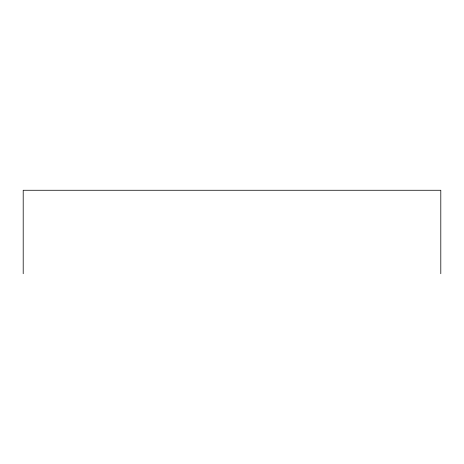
<?xml version="1.0" encoding="UTF-8"?>
<svg xmlns="http://www.w3.org/2000/svg" width="464" height="464" viewBox="0 0 464 464"><rect width="100%" height="100%" fill="white"/><g stroke="black" fill="none" stroke-linecap="round" stroke-linejoin="round"><path stroke-width="0.7" d="M440.8 273.731L440.8 190.269L23.2 190.269L23.2 273.731"/></g></svg>
